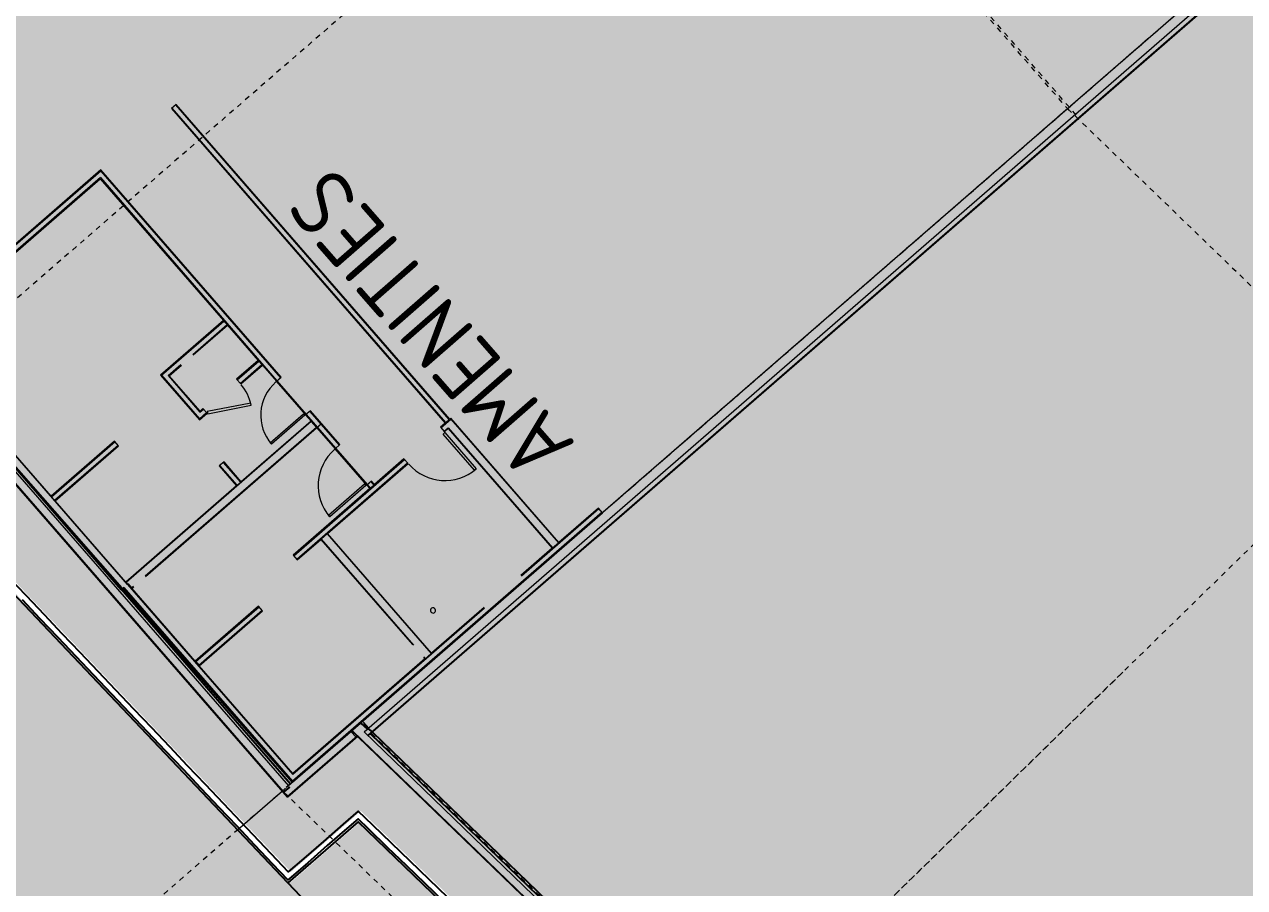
# Model space of a CAD drawing. Header units: metres. Extents: x 507649 to 508899, y 6966965 to 6967377.
# Drawn here: x 507790.6 to 507814.06, y 6967159.41 to 6967176.02 of the extents above; entities that cross this region are included whole.
import ezdxf

# ---------------------------------------------------------------- set-up
doc = ezdxf.new("R2010")
doc.units = ezdxf.units.M
for name, pattern in [('Dash Medium', [0.75, 0.45, -0.3]), ('Grid Line', [2.1, 1.2, -0.3, 0.3, -0.3]), ('Overhead', [0.004, 0.0025, -0.0015])]:
    doc.linetypes.add(name, pattern=pattern)
doc.layers.get('DEFPOINTS').update_dxf_attribs({"color": 11})
for name, color, linetype, lineweight in [('A-DETL', 252, 'Continuous', 15), ('A-DOOR', 252, 'Continuous', 5), ('A-FLOR', 252, 'Continuous', 5), ('A-FLOR-OVHD', 252, 'Overhead', 5), ('A-WALL', 252, 'Continuous', 5), ('A-WALL-FNSH', 252, 'Continuous', 5)]:
    doc.layers.add(name, color=color, linetype=linetype, lineweight=lineweight)
for name, color, linetype in [('C_ARCH_BUILDING_OUTLINE', 5, 'Continuous'), ('C_TEXT_2.5', 7, 'Continuous'), ('HATCH_PAVEMENT_CARPARK', 254, 'Continuous'), ('KRB_LIP', 6, 'Continuous'), ('PAV_CREST SAG', 2, 'Continuous')]:
    doc.layers.add(name, color=color, linetype=linetype)
doc.layers.add('C_HATCH_PR_BUILDING', color=7, linetype='Continuous', true_color=0xffffff)
doc.layers.add('HATCH_PAVEMENT_FOOTPATH', color=7, linetype='Continuous', true_color=0xffe8a3)
doc.layers.add('G-ANNO-TEXT', color=47, linetype='Continuous', lineweight=5, plot=False)
doc.layers.add('S-GRID', color=47, linetype='Continuous', lineweight=5, plot=False)
doc.styles.add('Arial_1', font='ISOCP.shx', dxfattribs={"height": 360})

# ---------------------------------------------------------------- blocks, each defined once
blk = doc.blocks.new('XD_HATCH')
at = {"layer": 'C_HATCH_PR_BUILDING'}
h = blk.add_hatch(color=256, dxfattribs=at)
h.dxf.hatch_style = 1
h.paths.add_polyline_path([(507766.711, 6967255.442), (507736.522, 6967229.203), (507736.707, 6967228.989), (507736.687, 6967228.971), (507782.566, 6967176.226), (507795.661, 6967161.161), (507797.004, 6967162.328), (507817.315, 6967142.708), (507816.19, 6967141.318), (507902.111, 6967071.732), (507911.801, 6967083.72), (507919.918, 6967093.76), (507927.265, 6967102.833), (507888.211, 6967134.462), (507891.102, 6967138.268), (507841.624, 6967217.742), (507824.766, 6967203.095), (507829.311, 6967190.607), (507825.752, 6967187.514), (507795.494, 6967222.404)])
at = {"layer": 'HATCH_PAVEMENT_CARPARK'}
h = blk.add_hatch(color=256, dxfattribs=at)
h.dxf.hatch_style = 1
edge = h.paths.add_edge_path()
edge.add_arc((507820.003, 6967266.085), 90.985, 212.49045, 214.43315, ccw=False)
edge.add_line((507743.26, 6967217.211), (507739.398, 6967223.586))
edge.add_line((507739.398, 6967223.586), (507735.794, 6967229.354))
edge.add_arc((507741.735, 6967233.063), 7.004, 130.4092, 211.9744, ccw=False)
edge.add_line((507737.195, 6967238.395), (507750.654, 6967250.094))
edge.add_line((507750.654, 6967250.094), (507741.05, 6967244.042))
edge.add_line((507741.05, 6967244.042), (507736.887, 6967241.488))
edge.add_line((507736.887, 6967241.488), (507736.596, 6967241.375))
edge.add_line((507736.596, 6967241.375), (507734.55, 6967240.12))
edge.add_line((507734.55, 6967240.12), (507731.321, 6967238.12))
edge.add_line((507731.321, 6967238.12), (507725.641, 6967234.654))
edge.add_line((507725.641, 6967234.654), (507731.043, 6967225.636))
edge.add_line((507731.043, 6967225.636), (507734.314, 6967220.406))
edge.add_line((507734.314, 6967220.406), (507740.71, 6967210.555))
edge.add_arc((507792.018, 6967243.469), 60.957, 212.67978, 223.00419)
edge.add_line((507747.44, 6967201.893), (507760.817, 6967187.542))
edge.add_line((507760.817, 6967187.542), (507809.449, 6967136.334))
edge.add_line((507809.449, 6967136.334), (507818.102, 6967127.228))
edge.add_line((507818.102, 6967127.228), (507823.852, 6967121.378))
edge.add_line((507823.852, 6967121.378), (507824.492, 6967120.745))
edge.add_arc((508006.447, 6967303.151), 257.643, 225.07103, 227.49079)
edge.add_line((507832.355, 6967113.225), (507846.232, 6967101.068))
edge.add_line((507846.232, 6967101.068), (507853.401, 6967095.287))
edge.add_line((507853.401, 6967095.287), (507861.259, 6967089.103))
edge.add_line((507861.259, 6967089.103), (507875.892, 6967078.04))
edge.add_line((507875.892, 6967078.04), (507894.996, 6967066.105))
edge.add_line((507894.996, 6967066.105), (507898.306, 6967064.422))
edge.add_arc((507903.258, 6967076.442), 13, 247.607, 320.5781)
edge.add_line((507913.301, 6967068.186), (507923.209, 6967080.381))
edge.add_line((507923.209, 6967080.381), (507928.884, 6967087.367))
edge.add_line((507928.884, 6967087.367), (507934.503, 6967094.285))
edge.add_arc((507925.6, 6967101.304), 11.338, 321.7466, 356.9562)
edge.add_arc((507925.051, 6967101.301), 11.886, 357.1121, 390.6511)
edge.add_line((507935.276, 6967107.361), (507928.355, 6967118.419))
edge.add_arc((507932.593, 6967121.072), 5, 172.2504, 212.042, ccw=False)
edge.add_line((507927.638, 6967121.746), (507927.905, 6967123.707))
edge.add_line((507927.905, 6967123.707), (507927.905, 6967123.707))
edge.add_line((507927.905, 6967123.707), (507928.222, 6967126.036))
edge.add_line((507928.222, 6967126.036), (507922.15, 6967126.731))
edge.add_line((507922.15, 6967126.731), (507921.982, 6967124.77))
edge.add_line((507921.982, 6967124.77), (507922.008, 6967120.889))
edge.add_arc((507933.653, 6967120.754), 11.645, 179.3346, 190.5058)
edge.add_arc((507935.181, 6967121.115), 13.214, 190.8395, 200.6804)
edge.add_arc((507934.907, 6967121.234), 13.001, 201.5983, 211.6011)
edge.add_line((507923.833, 6967114.422), (507928.422, 6967107.084))
edge.add_arc((507919.474, 6967101.5), 10.548, 18.5241, 31.9651, ccw=False)
edge.add_line((507929.475, 6967104.851), (507929.787, 6967103.654))
edge.add_line((507929.787, 6967103.654), (507929.949, 6967102.428))
edge.add_arc((507919.973, 6967101.735), 10, -10.2075, 3.9733, ccw=False)
edge.add_arc((507921.309, 6967101.319), 8.612, 334.462, 350.9422, ccw=False)
edge.add_line((507929.08, 6967097.606), (507928.501, 6967096.513))
edge.add_line((507928.501, 6967096.513), (507927.791, 6967095.501))
edge.add_line((507927.791, 6967095.501), (507924.256, 6967091.166))
edge.add_line((507924.256, 6967091.166), (507918.568, 6967084.191))
edge.add_line((507918.568, 6967084.191), (507911.58, 6967075.614))
edge.add_line((507911.58, 6967075.614), (507910.645, 6967074.541))
edge.add_line((507910.645, 6967074.541), (507910.131, 6967074.048))
edge.add_line((507910.131, 6967074.048), (507909.863, 6967073.813))
edge.add_line((507909.863, 6967073.813), (507909.587, 6967073.587))
edge.add_line((507909.587, 6967073.587), (507909.304, 6967073.367))
edge.add_line((507909.304, 6967073.367), (507909.013, 6967073.157))
edge.add_line((507909.013, 6967073.157), (507908.416, 6967072.764))
edge.add_line((507908.416, 6967072.764), (507907.795, 6967072.408))
edge.add_line((507907.795, 6967072.408), (507907.154, 6967072.091))
edge.add_line((507907.154, 6967072.091), (507906.825, 6967071.948))
edge.add_line((507906.825, 6967071.948), (507906.493, 6967071.814))
edge.add_line((507906.493, 6967071.814), (507905.816, 6967071.577))
edge.add_line((507905.816, 6967071.577), (507905.127, 6967071.382))
edge.add_line((507905.127, 6967071.382), (507904.429, 6967071.208))
edge.add_line((507904.429, 6967071.208), (507903.012, 6967071.034))
edge.add_line((507903.012, 6967071.034), (507901.581, 6967071.056))
edge.add_line((507901.581, 6967071.056), (507900.489, 6967071.127))
edge.add_line((507900.489, 6967071.127), (507899.41, 6967071.292))
edge.add_line((507899.41, 6967071.292), (507898.989, 6967071.383))
edge.add_line((507898.989, 6967071.383), (507898.134, 6967071.614))
edge.add_line((507898.134, 6967071.614), (507897.297, 6967071.904))
edge.add_line((507897.297, 6967071.904), (507895.368, 6967072.947))
edge.add_line((507895.368, 6967072.947), (507879.298, 6967082.987))
edge.add_line((507879.298, 6967082.987), (507866.995, 6967092.289))
edge.add_line((507866.995, 6967092.289), (507856.54, 6967100.453))
edge.add_line((507856.54, 6967100.453), (507836.168, 6967117.777))
edge.add_line((507836.168, 6967117.777), (507828.863, 6967124.875))
edge.add_line((507828.863, 6967124.875), (507821.037, 6967132.845))
edge.add_line((507821.037, 6967132.845), (507813.741, 6967140.457))
edge.add_line((507813.741, 6967140.457), (507815.658, 6967142.761))
edge.add_line((507815.658, 6967142.761), (507797.065, 6967160.683))
edge.add_line((507797.065, 6967160.683), (507795.715, 6967159.508))
edge.add_line((507795.715, 6967159.508), (507754.472, 6967202.936))
edge.add_line((507754.472, 6967202.936), (507751.459, 6967206.268))
edge.add_arc((507819.868, 6967266.093), 90.877, 214.4857, 221.17028, ccw=False)
at = {"layer": 'HATCH_PAVEMENT_FOOTPATH'}
h = blk.add_hatch(color=256, dxfattribs=at)
h.dxf.hatch_style = 1
h.paths.add_polyline_path([(507816.19, 6967141.318), (507817.315, 6967142.708), (507797.004, 6967162.328), (507795.661, 6967161.161), (507782.566, 6967176.226), (507736.687, 6967228.971), (507736.707, 6967228.989), (507736.521, 6967229.201), (507736.245, 6967228.918), (507736.554, 6967228.404), (507736.811, 6967227.975), (507737.068, 6967227.546), (507737.326, 6967227.118), (507737.583, 6967226.689), (507737.846, 6967226.25), (507738.098, 6967225.832), (507738.355, 6967225.403), (507738.613, 6967224.974), (507738.87, 6967224.546), (507739.128, 6967224.117), (507739.435, 6967223.606), (507739.647, 6967223.266), (507739.913, 6967222.842), (507740.178, 6967222.419), (507740.444, 6967221.995), (507740.709, 6967221.571), (507740.974, 6967221.147), (507741.24, 6967220.723), (507741.411, 6967220.45), (507741.505, 6967220.3), (507741.77, 6967219.876), (507742.035, 6967219.452), (507742.301, 6967219.028), (507742.566, 6967218.604), (507742.831, 6967218.18), (507743.096, 6967217.756), (507743.387, 6967217.291), (507743.629, 6967216.913), (507743.901, 6967216.494), (507744.224, 6967216), (507744.45, 6967215.66), (507744.728, 6967215.246), (507745.084, 6967214.723), (507745.292, 6967214.422), (507745.577, 6967214.012), (507745.865, 6967213.604), (507746.155, 6967213.198), (507746.447, 6967212.793), (507746.741, 6967212.39), (507747.038, 6967211.989), (507747.337, 6967211.589), (507747.638, 6967211.19), (507747.941, 6967210.794), (507748.246, 6967210.399), (507748.554, 6967210.006), (507748.863, 6967209.614), (507749.175, 6967209.224), (507749.489, 6967208.836), (507749.805, 6967208.45), (507750.123, 6967208.065), (507750.444, 6967207.683), (507750.766, 6967207.301), (507751.091, 6967206.922), (507751.417, 6967206.545), (507751.571, 6967206.368), (507751.748, 6967206.173), (507752.418, 6967205.431), (507753.089, 6967204.689), (507753.759, 6967203.947), (507754.582, 6967203.038), (507755.112, 6967202.479), (507755.8, 6967201.754), (507756.489, 6967201.029), (507757.178, 6967200.304), (507757.866, 6967199.579), (507758.555, 6967198.854), (507758.732, 6967198.667), (507759.244, 6967198.129), (507759.932, 6967197.404), (507760.621, 6967196.679), (507761.31, 6967195.953), (507761.998, 6967195.228), (507762.687, 6967194.503), (507763.375, 6967193.778), (507764.064, 6967193.053), (507764.753, 6967192.328), (507765.276, 6967191.777), (507765.441, 6967191.603), (507766.13, 6967190.878), (507766.819, 6967190.153), (507767.507, 6967189.428), (507768.196, 6967188.702), (507768.885, 6967187.977), (507769.573, 6967187.252), (507770.262, 6967186.527), (507770.951, 6967185.802), (507771.639, 6967185.077), (507772.328, 6967184.352), (507773.016, 6967183.627), (507773.705, 6967182.902), (507774.394, 6967182.176), (507775.082, 6967181.451), (507775.771, 6967180.726), (507776.46, 6967180.001), (507777.148, 6967179.276), (507777.837, 6967178.551), (507778.526, 6967177.826), (507779.214, 6967177.101), (507779.903, 6967176.376), (507780.591, 6967175.651), (507781.28, 6967174.925), (507781.969, 6967174.2), (507782.657, 6967173.475), (507783.346, 6967172.75), (507784.035, 6967172.025), (507784.723, 6967171.3), (507785.412, 6967170.575), (507786.101, 6967169.85), (507786.789, 6967169.125), (507787.478, 6967168.399), (507788.166, 6967167.674), (507788.855, 6967166.949), (507789.544, 6967166.224), (507790.232, 6967165.499), (507790.921, 6967164.774), (507791.61, 6967164.049), (507792.298, 6967163.324), (507792.987, 6967162.599), (507793.676, 6967161.874), (507794.364, 6967161.148), (507795.053, 6967160.423), (507795.725, 6967159.716), (507796.281, 6967160.199), (507797.07, 6967160.886), (507797.235, 6967160.727), (507797.955, 6967160.033), (507798.675, 6967159.339), (507799.395, 6967158.645), (507800.115, 6967157.951), (507800.835, 6967157.257), (507801.555, 6967156.563), (507802.275, 6967155.869), (507802.995, 6967155.175), (507803.715, 6967154.481), (507804.435, 6967153.787), (507805.155, 6967153.093), (507805.875, 6967152.399), (507806.595, 6967151.705), (507807.315, 6967151.011), (507808.035, 6967150.317), (507808.755, 6967149.623), (507809.475, 6967148.929), (507810.195, 6967148.235), (507810.915, 6967147.541), (507811.635, 6967146.847), (507812.355, 6967146.153), (507813.074, 6967145.459), (507813.794, 6967144.765), (507814.514, 6967144.071), (507815.234, 6967143.377), (507815.861, 6967142.774), (507815.606, 6967142.459), (507814.977, 6967141.681), (507814.348, 6967140.904), (507813.941, 6967140.466), (507814.091, 6967140.308), (507816.88, 6967137.44), (507817.569, 6967136.715), (507818.257, 6967135.99), (507818.946, 6967135.265), (507819.635, 6967134.54), (507820.323, 6967133.815), (507821.145, 6967132.95), (507821.708, 6967132.376), (507822.409, 6967131.662), (507823.11, 6967130.949), (507823.81, 6967130.235), (507824.511, 6967129.521), (507825.211, 6967128.808), (507825.912, 6967128.094), (507826.613, 6967127.381), (507827.313, 6967126.667), (507828.014, 6967125.954), (507828.714, 6967125.24), (507828.968, 6967124.982), (507829.423, 6967124.54), (507830.14, 6967123.843), (507830.858, 6967123.146), (507831.575, 6967122.449), (507832.292, 6967121.752), (507833.009, 6967121.055), (507833.726, 6967120.358), (507834.444, 6967119.662), (507835.161, 6967118.965), (507835.878, 6967118.268), (507836.269, 6967117.888), (507836.608, 6967117.6), (507837.37, 6967116.952), (507838.132, 6967116.304), (507838.893, 6967115.656), (507839.655, 6967115.009), (507840.417, 6967114.361), (507841.179, 6967113.713), (507841.941, 6967113.065), (507842.702, 6967112.417), (507843.464, 6967111.77), (507844.226, 6967111.122), (507844.988, 6967110.474), (507845.75, 6967109.826), (507846.511, 6967109.178), (507847.273, 6967108.531), (507848.035, 6967107.883), (507848.797, 6967107.235), (507849.559, 6967106.587), (507850.32, 6967105.939), (507851.082, 6967105.291), (507851.844, 6967104.644), (507852.606, 6967103.996), (507853.368, 6967103.348), (507854.129, 6967102.7), (507854.891, 6967102.052), (507855.653, 6967101.405), (507856.415, 6967100.757), (507856.635, 6967100.57), (507857.19, 6967100.136), (507857.979, 6967099.52), (507858.767, 6967098.905), (507859.555, 6967098.289), (507860.343, 6967097.674), (507861.131, 6967097.058), (507861.919, 6967096.443), (507862.707, 6967095.827), (507863.496, 6967095.212), (507864.284, 6967094.596), (507865.072, 6967093.981), (507865.86, 6967093.365), (507866.648, 6967092.75), (507867.086, 6967092.408), (507867.439, 6967092.141), (507868.236, 6967091.538), (507869.034, 6967090.935), (507869.832, 6967090.332), (507870.629, 6967089.729), (507871.427, 6967089.126), (507872.225, 6967088.523), (507873.022, 6967087.92), (507873.82, 6967087.317), (507874.618, 6967086.714), (507875.416, 6967086.111), (507876.213, 6967085.508), (507877.011, 6967084.905), (507877.809, 6967084.301), (507878.606, 6967083.698), (507879.394, 6967083.104), (507880.242, 6967082.574), (507881.09, 6967082.045), (507881.938, 6967081.515), (507882.786, 6967080.985), (507883.634, 6967080.455), (507884.482, 6967079.925), (507885.331, 6967079.395), (507886.179, 6967078.865), (507887.027, 6967078.335), (507887.875, 6967077.806), (507888.723, 6967077.276), (507889.571, 6967076.746), (507890.419, 6967076.216), (507890.786, 6967075.987), (507891.267, 6967075.686), (507892.115, 6967075.156), (507892.963, 6967074.626), (507893.811, 6967074.097), (507894.659, 6967073.567), (507895.507, 6967073.037), (507895.932, 6967072.787), (507896.368, 6967072.553), (507896.812, 6967072.337), (507897.264, 6967072.139), (507897.724, 6967071.959), (507898.191, 6967071.798), (507898.393, 6967071.735), (507898.664, 6967071.655), (507899.143, 6967071.532), (507899.625, 6967071.428), (507900.112, 6967071.343), (507900.602, 6967071.277), (507901.094, 6967071.232), (507901.587, 6967071.206), (507902.081, 6967071.2), (507902.575, 6967071.213), (507903.067, 6967071.247), (507903.173, 6967071.258), (507902.299, 6967071.964), (507902.111, 6967071.732)])
blk = doc.blocks.new('25027_BNP_Skygate Play-Sheet - 000101 - SITE PLAN')
at = {"layer": 'A-DETL', "linetype": 'Dash Medium', "lineweight": 15}
blk.add_line((-2334945.71, 4034263.81), (-2332615.77, 4023608.5), dxfattribs=at)
at = {"layer": 'A-DOOR'}
for p, q in [((-2319080.12, 4035902.39), (-2319384.73, 4035108.84)), ((-2319347.39, 4035094.51), (-2319042.78, 4035888.05)), ((-2319042.78, 4035888.05), (-2319080.12, 4035902.39)), ((-2320230.25, 4035173.48), (-2320190.75, 4035179.74)), ((-2320097.28, 4034333.95), (-2320230.25, 4035173.48)), ((-2320190.75, 4035179.74), (-2320057.77, 4034340.21)), ((-2319384.73, 4035108.84), (-2319347.39, 4035094.51)), ((-2322008.18, 4034962.75), (-2321968.67, 4034969.01)), ((-2321864.25, 4034054.08), (-2322008.18, 4034962.75)), ((-2321968.67, 4034969.01), (-2321824.74, 4034060.34)), ((-2320057.77, 4034340.21), (-2320097.28, 4034333.95)), ((-2321824.74, 4034060.34), (-2321864.25, 4034054.08)), ((-2322720.08, 4032125.45), (-2321811.4, 4032269.37)), ((-2321805.15, 4032229.87), (-2322713.82, 4032085.94)), ((-2321811.4, 4032269.37), (-2321805.15, 4032229.87)), ((-2322713.82, 4032085.94), (-2322720.08, 4032125.45))]:
    blk.add_line(p, q, dxfattribs=at)
for centre, radius, start, end in [((-2320097.28, 4034333.95), 850, 9.000328, 99.000328), ((-2319080.12, 4035902.39), 850, 249.000328, 279.000328), ((-2321864.25, 4034054.08), 920, 9.000328, 99.000328), ((-2321805.15, 4032229.87), 920, 99.000328, 189.000328)]:
    blk.add_arc(centre, radius, start, end, dxfattribs=at)
at = {"layer": 'A-FLOR'}
for p, q in [((-2302885.4, 4044394.07), (-2326173.68, 4039656.02)), ((-2327546.88, 4039376.63), (-2326173.68, 4039656.02)), ((-2326173.68, 4039656.02), (-2325995.01, 4038527.95)), ((-2326173.68, 4039656.02), (-2325995.01, 4038527.95)), ((-2327546.88, 4039376.63), (-2327267.01, 4037609.63)), ((-2320990.47, 4038943.98), (-2320981.79, 4038945.36)), ((-2327267.01, 4037609.63), (-2352320.1, 4031348.71)), ((-2325471.54, 4035958.42), (-2325470.6, 4035952.47)), ((-2325454.89, 4035853.29), (-2325453.95, 4035847.34))]:
    blk.add_line(p, q, dxfattribs=at)
for start, end in [(0, 180), (180, 0)]:
    blk.add_arc((-2324584.17, 4034235.81), 50, start, end, dxfattribs=at)
at = {"layer": 'A-FLOR-OVHD'}
for p, q in [((-2325995.01, 4038527.95), (-2236242.9, 4052743.81)), ((-2318830.38, 3993293.96), (-2325995.01, 4038527.95)), ((-2353420.69, 4029630.61), (-2325683.66, 4036562.26)), ((-2323057.01, 4018700.44), (-2232181.65, 4033094.21)), ((-2322866.2, 4018774.2), (-2347563.18, 4012619.54))]:
    blk.add_line(p, q, dxfattribs=at)
at = {"layer": 'A-WALL'}
for p, q in [((-2314553.87, 4040188.24), (-2325971.54, 4038379.8)), ((-2315641.57, 4040167.83), (-2326012.29, 4038525.21)), ((-2314546.05, 4040138.86), (-2325963.72, 4038330.41)), ((-2314800.15, 4040106.71), (-2321071.97, 4039113.32)), ((-2314813.56, 4040095.48), (-2321070.56, 4039104.43)), ((-2314033.86, 4035172.84), (-2314813.56, 4040095.48)), ((-2314016.7, 4035160.37), (-2314800.15, 4040106.71)), ((-2314878.98, 4039933.24), (-2321047.09, 4038956.27)), ((-2318830.16, 4039298.3), (-2316072.36, 4039735.11)), ((-2314136.83, 4035247.65), (-2314878.98, 4039933.24)), ((-2314825.12, 4039497.3), (-2314153.99, 4035260.12)), ((-2320992.35, 4038955.83), (-2318948.69, 4039279.53)), ((-2318948.69, 4039279.53), (-2318695.5, 4037681.05)), ((-2318844.98, 4039295.96), (-2318933.87, 4039281.88)), ((-2318933.87, 4039281.88), (-2318680.69, 4037683.4)), ((-2318844.98, 4039295.96), (-2318591.8, 4037697.48)), ((-2318576.98, 4037699.83), (-2318830.16, 4039298.3)), ((-2321062.58, 4039054.06), (-2325955.58, 4038279.05)), ((-2321060.23, 4039039.24), (-2325938.42, 4038266.58)), ((-2321071.97, 4039113.32), (-2321060.23, 4039039.24)), ((-2321060.23, 4039039.24), (-2321062.58, 4039054.06)), ((-2321046.15, 4038950.35), (-2325835.45, 4038191.77)), ((-2322988.08, 4038627.58), (-2321156.4, 4038917.7)), ((-2321156.4, 4038917.7), (-2321149.05, 4038871.28)), ((-2321043.81, 4038935.53), (-2321147.51, 4038919.11)), ((-2321140.16, 4038872.69), (-2321147.51, 4038919.11)), ((-2321046.15, 4038950.35), (-2321047.09, 4038956.27)), ((-2321001.24, 4038954.42), (-2321045.68, 4038947.39)), ((-2321043.81, 4038935.53), (-2321045.68, 4038947.39)), ((-2320262.84, 4034292.54), (-2321001.24, 4038954.42)), ((-2320550.56, 4036166.6), (-2320992.35, 4038955.83)), ((-2325818.29, 4038179.3), (-2323106.6, 4038608.81)), ((-2323106.6, 4038608.81), (-2322854.42, 4037016.66)), ((-2323002.9, 4038625.23), (-2323091.79, 4038611.15)), ((-2323091.79, 4038611.15), (-2322839.61, 4037019)), ((-2323002.9, 4038625.23), (-2322750.72, 4037033.08)), ((-2322735.9, 4037035.43), (-2322988.08, 4038627.58)), ((-2321102.12, 4038574.97), (-2320401.11, 4034149.14)), ((-2320410.99, 4034269.07), (-2321093.23, 4038576.38)), ((-2326046.86, 4038519.74), (-2326143.16, 4038504.48)), ((-2326143.16, 4038504.48), (-2325870.25, 4036781.46)), ((-2326035.42, 4038511.42), (-2326046.86, 4038519.74)), ((-2326013.52, 4038373.15), (-2326035.42, 4038511.42)), ((-2326012.29, 4038525.21), (-2326020.6, 4038513.77)), ((-2326020.6, 4038513.77), (-2325998.7, 4038375.49)), ((-2325998.7, 4038375.49), (-2326013.52, 4038373.15)), ((-2325722.1, 4036804.93), (-2325971.54, 4038379.8)), ((-2325955.58, 4038279.05), (-2324719.71, 4030476.32)), ((-2324704.89, 4030478.67), (-2325938.42, 4038266.58)), ((-2325071.87, 4033370.87), (-2325835.45, 4038191.77)), ((-2325292.96, 4034862.65), (-2325818.29, 4038179.3)), ((-2318695.5, 4037681.05), (-2318576.98, 4037699.83)), ((-2322854.42, 4037016.66), (-2322735.9, 4037035.43)), ((-2325718.63, 4036783.05), (-2331113.33, 4035438.56)), ((-2325870.25, 4036781.46), (-2325722.1, 4036804.93)), ((-2322877.94, 4018848.28), (-2325718.63, 4036783.05)), ((-2331077.05, 4035293.01), (-2325865.53, 4036591.85)), ((-2331064.96, 4035244.49), (-2325957.03, 4036517.51)), ((-2325964.88, 4036567.09), (-2325955.61, 4036508.59)), ((-2325953.19, 4036570), (-2319996.06, 3998959.56)), ((-2325865.53, 4036591.85), (-2319907.17, 3998973.64)), ((-2320050.79, 4036245.76), (-2320550.56, 4036166.6)), ((-2320548.22, 4036151.79), (-2320048.45, 4036230.95)), ((-2320032.02, 4036127.24), (-2320050.79, 4036245.76)), ((-2317970.36, 4036278.88), (-2319096.32, 4036100.53)), ((-2317982.83, 4036261.71), (-2319079.16, 4036088.07)), ((-2317982.83, 4036261.71), (-2317734.36, 4034693.03)), ((-2317719.55, 4034695.37), (-2317970.36, 4036278.88)), ((-2322257.84, 4035950.93), (-2322376.37, 4035932.16)), ((-2321952.77, 4034024.87), (-2322257.84, 4035950.93)), ((-2320548.22, 4036151.79), (-2320534.14, 4036062.9)), ((-2320534.14, 4036062.9), (-2320034.37, 4036142.06)), ((-2320531.79, 4036048.08), (-2320032.02, 4036127.24)), ((-2320253.95, 4034293.95), (-2320531.79, 4036048.08)), ((-2319096.32, 4036100.53), (-2319065.93, 4035908.68)), ((-2319079.16, 4036088.07), (-2319051.12, 4035911.03)), ((-2318057.64, 4036158.74), (-2318976.19, 4036013.25)), ((-2318976.19, 4036013.25), (-2318962.23, 4035925.11)), ((-2318959.03, 4036000.79), (-2318070.11, 4036141.58)), ((-2318947.41, 4035927.46), (-2318959.03, 4036000.79)), ((-2318070.11, 4036141.58), (-2318021.89, 4035837.13)), ((-2318057.64, 4036158.74), (-2318007.07, 4035839.48)), ((-2322376.37, 4035932.16), (-2322282.49, 4035339.48)), ((-2322361.55, 4035934.5), (-2321920.07, 4033147.18)), ((-2322272.66, 4035948.58), (-2321831.17, 4033161.26)), ((-2319065.93, 4035908.68), (-2318947.41, 4035927.46)), ((-2317974.95, 4035540.83), (-2317838.07, 4034676.6)), ((-2317960.14, 4035543.18), (-2317823.25, 4034678.95)), ((-2322281.08, 4035330.59), (-2324950.8, 4034907.73)), ((-2322282.49, 4035339.48), (-2324932.46, 4034919.75)), ((-2322257.62, 4035182.44), (-2322281.08, 4035330.59)), ((-2314136.83, 4035247.65), (-2319249.1, 4034437.92)), ((-2314153.99, 4035260.12), (-2317719.55, 4034695.37)), ((-2322257.62, 4035182.44), (-2325268.09, 4034705.61)), ((-2325266.68, 4034696.72), (-2322256.21, 4035173.55)), ((-2322256.21, 4035173.55), (-2321934.88, 4033144.83)), ((-2314033.86, 4035172.84), (-2319235.02, 4034349.03)), ((-2319232.68, 4034334.21), (-2314016.7, 4035160.37)), ((-2318813.19, 4035080.02), (-2318931.71, 4035061.25)), ((-2318931.71, 4035061.25), (-2318845.51, 4034517.03)), ((-2318916.89, 4035063.59), (-2318830.69, 4034519.38)), ((-2318828, 4035077.67), (-2318741.8, 4034533.46)), ((-2318726.99, 4034535.8), (-2318813.19, 4035080.02)), ((-2325268.27, 4034866.56), (-2325292.96, 4034862.65)), ((-2325247.11, 4034860.8), (-2325291.55, 4034853.76)), ((-2325291.55, 4034853.76), (-2325268.09, 4034705.61)), ((-2325057.05, 4033373.22), (-2325266.68, 4034696.72)), ((-2317838.07, 4034676.6), (-2318726.99, 4034535.8)), ((-2317823.25, 4034678.95), (-2317734.36, 4034693.03)), ((-2320098.88, 4034318.51), (-2320253.95, 4034293.95)), ((-2320080.11, 4034199.99), (-2320098.88, 4034318.51)), ((-2320098.11, 4034313.61), (-2319250.67, 4034447.84)), ((-2319249.1, 4034437.92), (-2320096.54, 4034303.69)), ((-2318845.51, 4034517.03), (-2319251.45, 4034452.73)), ((-2319251.45, 4034452.73), (-2319232.68, 4034334.21)), ((-2318830.69, 4034519.38), (-2318741.8, 4034533.46)), ((-2321865.86, 4034038.64), (-2320949.28, 4034183.81)), ((-2320946.94, 4034169), (-2321863.51, 4034023.82)), ((-2320419.88, 4034267.67), (-2320949.28, 4034183.81)), ((-2320949.28, 4034183.81), (-2320930.51, 4034065.29)), ((-2320096.54, 4034303.69), (-2320946.94, 4034169)), ((-2320082.46, 4034214.8), (-2320932.86, 4034080.11)), ((-2320930.51, 4034065.29), (-2320080.11, 4034199.99)), ((-2320410.99, 4034269.07), (-2320262.84, 4034292.54)), ((-2320207.86, 4034296.23), (-2320201.91, 4034297.17)), ((-2321865.86, 4034038.64), (-2321952.77, 4034024.87)), ((-2321863.51, 4034023.82), (-2321950.43, 4034010.06)), ((-2321950.43, 4034010.06), (-2321936.35, 4033921.16)), ((-2321849.43, 4033934.93), (-2321936.35, 4033921.16)), ((-2321934, 4033906.35), (-2321847.08, 4033920.12)), ((-2321816.36, 4033163.61), (-2321934, 4033906.35)), ((-2321847.08, 4033920.12), (-2321865.86, 4034038.64)), ((-2313735.11, 4033382.54), (-2321652.41, 4032128.51)), ((-2313716.33, 4033264.01), (-2313735.11, 4033382.54)), ((-2321934.88, 4033144.83), (-2321816.36, 4033163.61)), ((-2321650.06, 4032113.7), (-2313732.76, 4033367.72)), ((-2321635.98, 4032024.8), (-2313718.68, 4033278.83)), ((-2321633.64, 4032009.99), (-2313716.33, 4033264.01)), ((-2324616, 4030492.75), (-2324924.66, 4032441.45)), ((-2324785.16, 4031656.61), (-2324909.84, 4032443.8)), ((-2321671.18, 4032247.03), (-2321789.7, 4032228.26)), ((-2321789.7, 4032228.26), (-2321774.69, 4032133.44)), ((-2321774.89, 4032230.61), (-2321758.46, 4032126.9)), ((-2321686, 4032244.69), (-2321646.1, 4031992.83)), ((-2321652.41, 4032128.51), (-2321671.18, 4032247.03)), ((-2321774.69, 4032133.44), (-2324785.16, 4031656.61)), ((-2321758.46, 4032126.9), (-2324783.75, 4031647.72)), ((-2321646.1, 4031992.83), (-2324760.28, 4031499.57)), ((-2324758.88, 4031490.68), (-2321629.88, 4031986.28)), ((-2321650.06, 4032113.7), (-2321635.98, 4032024.8)), ((-2321629.88, 4031986.28), (-2321633.64, 4032009.99)), ((-2324783.75, 4031647.72), (-2324760.28, 4031499.57)), ((-2324601.18, 4030495.09), (-2324758.88, 4031490.68)), ((-2324719.71, 4030476.32), (-2324601.18, 4030495.09)), ((-2322855.25, 4018705.06), (-2322877.15, 4018843.34)), ((-2319760.87, 3999168.61), (-2322854.47, 4018700.12))]:
    blk.add_line(p, q, dxfattribs=at)
at = {"layer": 'A-WALL-FNSH'}
for p, q in [((-2325962.31, 4038321.52), (-2314544.64, 4040129.97)), ((-2331062.79, 4035235.76), (-2325955.61, 4036508.59)), ((-2325955.61, 4036508.59), (-2320007.91, 3998957.69))]:
    blk.add_line(p, q, dxfattribs=at)
at = {"layer": 'S-GRID', "linetype": 'Grid Line'}
for p, q in [((-2304379.75, 3969177.95), (-2322032.91, 4080631.49)), ((-2314750.46, 3967535.34), (-2332403.62, 4078988.87)), ((-2320280.66, 3967197.35), (-2344328.62, 4077173.94)), ((-2325990.24, 4038528.7), (-2226640.2, 4054264.79)), ((-2354074.67, 4031529.87), (-2325990.24, 4038528.7)), ((-2322905.71, 4018767.94), (-2223511.39, 4034511.04)), ((-2322866.2, 4018774.2), (-2347563.18, 4012619.54))]:
    blk.add_line(p, q, dxfattribs=at)
at = {"layer": 'G-ANNO-TEXT', "insert": (-2323552.23, 4031427.37), "char_height": 1250, "width": 11383.9625, "attachment_point": 1, "rotation": 9.164401, "style": 'Arial_1'}
blk.add_mtext('AMENITIES', dxfattribs=at)
blk = doc.blocks.new('XE_ARCH')
at = {"xscale": 0.001, "yscale": 0.001, "zscale": 0.001, "rotation": 121.996}
blk.add_blockref('25027_BNP_Skygate Play-Sheet - 000101 - SITE PLAN', (509988.126, 6971273.77), dxfattribs=at)
at = {"layer": 'DEFPOINTS'}
blk.add_lwpolyline([(507766.713, 6967255.443), (507736.522, 6967229.203), (507795.661, 6967161.161), (507797.005, 6967162.329), (507817.315, 6967142.708), (507816.19, 6967141.319), (507902.084, 6967071.741), (507927.265, 6967102.832), (507888.211, 6967134.463), (507891.284, 6967138.257), (507841.636, 6967217.752), (507824.767, 6967203.096), (507829.281, 6967190.691), (507825.699, 6967187.577), (507766.713, 6967255.443)], dxfattribs=at)
blk = doc.blocks.new('XD_DESIGN BASE_1')
at = {"layer": 'C_ARCH_BUILDING_OUTLINE'}
blk.add_line((507797.222, 6967162.476), (507797.123, 6967162.589), dxfattribs=at)
at = {"layer": 'C_ARCH_BUILDING_OUTLINE', "elevation": 5.24}
blk.add_lwpolyline([(507902.095, 6967072.072), (507919.667, 6967093.787), (507918.626, 6967094.631), (507925.899, 6967103.612), (507888.008, 6967134.433), (507891.102, 6967138.268), (507841.557, 6967217.483), (507824.94, 6967203.05), (507829.494, 6967190.536), (507825.676, 6967187.216), (507825.561, 6967187.348), (507766.697, 6967255.23), (507751.828, 6967242.078), (507736.783, 6967229.129), (507754.43, 6967208.841), (507781.975, 6967177.135), (507795.754, 6967161.44), (507797.064, 6967162.579), (507797.288, 6967162.407), (507817.659, 6967142.729), (507816.547, 6967141.356), (507902.095, 6967072.072)], dxfattribs=at)
at = {"layer": 'C_ARCH_BUILDING_OUTLINE'}
blk.add_polyline3d([(507736.687, 6967228.971, 5.19), (507745.146, 6967219.279, 5.19), (507746.37, 6967217.871, 5.19), (507754.234, 6967208.823, 5.19), (507768.143, 6967192.82, 5.19), (507769.367, 6967191.412, 5.19), (507782.566, 6967176.226, 5.19), (507783.803, 6967174.803, 5.19), (507795.661, 6967161.161, 5.19), (507797.004, 6967162.328, 5.19), (507800.245, 6967159.197, 5.19), (507802.403, 6967157.113, 5.19), (507804.136, 6967155.438, 5.19), (507805.478, 6967154.142, 5.19), (507817.315, 6967142.708, 5.19), (507816.19, 6967141.318, 5.19), (507816.927, 6967140.721, 5.19), (507818.377, 6967139.547, 5.19), (507830.216, 6967129.959, 5.19), (507831.666, 6967128.784, 5.19), (507861.059, 6967104.979, 5.19), (507863.254, 6967103.202, 5.19)], dxfattribs=at)
at = {"layer": 'KRB_LIP'}
blk.add_polyline3d([(507858.979, 6967098.438, 4.98), (507851.174, 6967104.69, 4.98), (507843.547, 6967111.161, 4.98), (507836.107, 6967117.864, 4.98), (507828.856, 6967124.8, 4.98), (507821.796, 6967131.971, 4.98), (507813.741, 6967140.457, 5), (507815.6, 6967142.752, 5.03), (507797.015, 6967160.682, 5.034), (507795.665, 6967159.508, 5.016), (507765.167, 6967191.673, 5.015), (507758.623, 6967198.564, 5.008), (507754.472, 6967202.936, 5.008), (507751.459, 6967206.268, 5.008), (507748.088, 6967210.358, 5.008), (507744.961, 6967214.638, 5.008), (507744.961, 6967214.638, 5.008), (507743.26, 6967217.211, 5.008), (507743.26, 6967217.211, 5.008), (507739.306, 6967223.529, 5.015)], dxfattribs=at)
at = {"layer": 'PAV_CREST SAG'}
for p, q in [((507796.896, 6967162.433), (507800.245, 6967159.197)), ((507797.004, 6967162.328), (507795.661, 6967161.161))]:
    blk.add_line(p, q, dxfattribs=at)
for points in [[(507798.664, 6967159.147, 5.184), (507798.304, 6967159.494, 5.184), (507797.944, 6967159.841, 5.184), (507797.584, 6967160.188, 5.184), (507797.224, 6967160.535, 5.184), (507797.017, 6967160.736, 5.184), (507796.802, 6967160.549, 5.181), (507796.424, 6967160.221, 5.176), (507796.047, 6967159.893, 5.171), (507795.69, 6967159.583, 5.166), (507795.668, 6967159.563, 5.166), (507795.378, 6967159.868, 5.166), (507795.034, 6967160.231, 5.166), (507794.69, 6967160.594, 5.166), (507794.346, 6967160.957, 5.166), (507794.002, 6967161.32, 5.166), (507793.658, 6967161.683, 5.166), (507793.314, 6967162.046, 5.166), (507792.97, 6967162.408, 5.166), (507792.626, 6967162.771, 5.166), (507792.282, 6967163.134, 5.166), (507791.938, 6967163.497, 5.166), (507791.594, 6967163.86, 5.166), (507791.25, 6967164.223, 5.166), (507790.906, 6967164.585, 5.166), (507790.562, 6967164.948, 5.166)], [(507798.664, 6967159.147, 5.184), (507798.304, 6967159.494, 5.184), (507797.944, 6967159.841, 5.184), (507797.584, 6967160.188, 5.184), (507797.224, 6967160.535, 5.184), (507797.017, 6967160.736, 5.184), (507796.802, 6967160.549, 5.181), (507796.424, 6967160.221, 5.176), (507796.047, 6967159.893, 5.171), (507795.69, 6967159.583, 5.166), (507795.668, 6967159.563, 5.166), (507795.378, 6967159.868, 5.166), (507795.034, 6967160.231, 5.166), (507794.69, 6967160.594, 5.166), (507794.346, 6967160.957, 5.166), (507794.002, 6967161.32, 5.166), (507793.658, 6967161.683, 5.166), (507793.314, 6967162.046, 5.166), (507792.97, 6967162.408, 5.166), (507792.626, 6967162.771, 5.166), (507792.282, 6967163.134, 5.166), (507791.938, 6967163.497, 5.166), (507791.594, 6967163.86, 5.166), (507791.25, 6967164.223, 5.166), (507790.906, 6967164.585, 5.166), (507790.562, 6967164.948, 5.166)], [(507798.664, 6967159.147, 5.184), (507798.304, 6967159.494, 5.184), (507797.944, 6967159.841, 5.184), (507797.584, 6967160.188, 5.184), (507797.224, 6967160.535, 5.184), (507797.017, 6967160.736, 5.184), (507796.802, 6967160.549, 5.181), (507796.424, 6967160.221, 5.176), (507796.047, 6967159.893, 5.171), (507795.69, 6967159.583, 5.166), (507795.668, 6967159.563, 5.166), (507795.378, 6967159.868, 5.166), (507795.034, 6967160.231, 5.166), (507794.69, 6967160.594, 5.166), (507794.346, 6967160.957, 5.166), (507794.002, 6967161.32, 5.166), (507793.658, 6967161.683, 5.166), (507793.314, 6967162.046, 5.166), (507792.97, 6967162.408, 5.166), (507792.626, 6967162.771, 5.166), (507792.282, 6967163.134, 5.166), (507791.938, 6967163.497, 5.166), (507791.594, 6967163.86, 5.166), (507791.25, 6967164.223, 5.166), (507790.906, 6967164.585, 5.166), (507790.562, 6967164.948, 5.166)], [(507798.74, 6967159.226, 5.184), (507798.38, 6967159.573, 5.184), (507798.02, 6967159.92, 5.184), (507797.661, 6967160.267, 5.184), (507797.301, 6967160.615, 5.184), (507797.02, 6967160.885, 5.184), (507796.73, 6967160.632, 5.181), (507796.352, 6967160.304, 5.176), (507795.975, 6967159.976, 5.171), (507795.675, 6967159.715, 5.166), (507795.458, 6967159.944, 5.166), (507795.114, 6967160.307, 5.166), (507794.77, 6967160.67, 5.166), (507794.426, 6967161.033, 5.166), (507794.082, 6967161.396, 5.166), (507793.738, 6967161.758, 5.166), (507793.394, 6967162.121, 5.166), (507793.05, 6967162.484, 5.166), (507792.706, 6967162.847, 5.166), (507792.362, 6967163.21, 5.166), (507792.018, 6967163.573, 5.166), (507791.674, 6967163.935, 5.166), (507791.33, 6967164.298, 5.166), (507790.986, 6967164.661, 5.166), (507790.642, 6967165.024, 5.166), (507790.298, 6967165.387, 5.166)], [(507798.74, 6967159.226, 5.184), (507798.38, 6967159.573, 5.184), (507798.02, 6967159.92, 5.184), (507797.661, 6967160.267, 5.184), (507797.301, 6967160.615, 5.184), (507797.02, 6967160.885, 5.184), (507796.73, 6967160.632, 5.181), (507796.352, 6967160.304, 5.176), (507795.975, 6967159.976, 5.171), (507795.675, 6967159.715, 5.166), (507795.458, 6967159.944, 5.166), (507795.114, 6967160.307, 5.166), (507794.77, 6967160.67, 5.166), (507794.426, 6967161.033, 5.166), (507794.082, 6967161.396, 5.166), (507793.738, 6967161.758, 5.166), (507793.394, 6967162.121, 5.166), (507793.05, 6967162.484, 5.166), (507792.706, 6967162.847, 5.166), (507792.362, 6967163.21, 5.166), (507792.018, 6967163.573, 5.166), (507791.674, 6967163.935, 5.166), (507791.33, 6967164.298, 5.166), (507790.986, 6967164.661, 5.166), (507790.642, 6967165.024, 5.166), (507790.298, 6967165.387, 5.166)], [(507798.74, 6967159.226, 5.184), (507798.38, 6967159.573, 5.184), (507798.02, 6967159.92, 5.184), (507797.661, 6967160.267, 5.184), (507797.301, 6967160.615, 5.184), (507797.02, 6967160.885, 5.184), (507796.73, 6967160.632, 5.181), (507796.352, 6967160.304, 5.176), (507795.975, 6967159.976, 5.171), (507795.675, 6967159.715, 5.166), (507795.458, 6967159.944, 5.166), (507795.114, 6967160.307, 5.166), (507794.77, 6967160.67, 5.166), (507794.426, 6967161.033, 5.166), (507794.082, 6967161.396, 5.166), (507793.738, 6967161.758, 5.166), (507793.394, 6967162.121, 5.166), (507793.05, 6967162.484, 5.166), (507792.706, 6967162.847, 5.166), (507792.362, 6967163.21, 5.166), (507792.018, 6967163.573, 5.166), (507791.674, 6967163.935, 5.166), (507791.33, 6967164.298, 5.166), (507790.986, 6967164.661, 5.166), (507790.642, 6967165.024, 5.166), (507790.298, 6967165.387, 5.166)], [(507795.665, 6967159.508, 5.016), (507813.741, 6967140.457, 5)]]:
    blk.add_polyline3d(points, dxfattribs=at)

msp = doc.modelspace()

# ---------------------------------------------------------------- block references
at = {"layer": 'C_TEXT_2.5'}
msp.add_blockref('XD_HATCH', (0, 0), dxfattribs=at)

# ---------------------------------------------------------------- next in the draw order: block references
msp.add_blockref('XE_ARCH', (0, 0), dxfattribs=at)

# ---------------------------------------------------------------- next in the draw order: block references
msp.add_blockref('XD_DESIGN BASE_1', (0, 0), dxfattribs=at)

doc.saveas('drawing.dxf')
